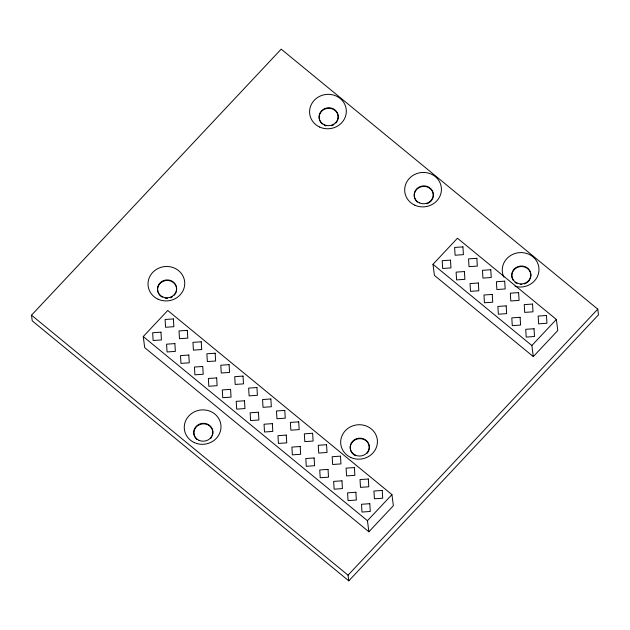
<?xml version="1.0" encoding="UTF-8"?>
<svg xmlns="http://www.w3.org/2000/svg" width="630" height="630" viewBox="0 0 630 630"><rect width="100%" height="100%" fill="white"/><g stroke="black" fill="none" stroke-linecap="round" stroke-linejoin="round"><path stroke-width="0.94" d="M31.5 315.189L281.208 49.148L597.76 309.141L598.5 314.811L348.792 580.852L32.24 320.859L31.5 315.189L348.051 575.182L348.792 580.852M143.254 336.562L167.737 310.48L391.931 494.613L393.364 505.701L368.889 531.783L144.695 347.65L143.254 336.562L367.447 520.695L368.889 531.783M432.975 264.309L457.459 238.227L556.345 319.441L557.786 330.529L533.303 356.611L434.416 275.397L432.975 264.309L531.862 345.523L533.303 356.611M367.447 520.695L391.931 494.613M531.862 345.523L556.345 319.441M348.051 575.182L597.76 309.141M503.866 277.137A18.396 17.207 -7.4 0 1 517.364 252.906A18.396 17.207 -7.4 0 1 538.957 270.64A18.396 17.207 -7.4 0 1 515.017 286.296M196.993 439.551A9.568 8.946 -7.4 0 1 195.544 427.746A9.568 8.946 -7.4 0 1 207.916 424.825A9.568 8.946 -7.4 0 1 212.231 435.952M211.483 437.362A9.568 8.946 -7.4 0 1 210.491 438.63M353.422 454.403A9.568 8.946 -7.4 0 1 356.8 439.165A9.568 8.946 -7.4 0 1 369.141 449.3M368.936 450.056A9.568 8.946 -7.4 0 1 366.912 453.474M355.477 455.687A9.568 8.946 -7.4 0 1 354.06 454.884M320.702 122.267A9.568 8.946 -7.4 0 1 328.151 108.297A9.568 8.946 -7.4 0 1 337.223 121.125M336.814 121.811A9.568 8.946 -7.4 0 1 335.814 123.078M333.924 124.638A9.568 8.946 -7.4 0 1 331.679 125.685M325.938 125.85A9.568 8.946 -7.4 0 1 324.387 125.291M322.324 124.008A9.568 8.946 -7.4 0 1 321.182 122.889M162.083 297.069A9.568 8.946 -7.4 0 1 159.296 284.35A9.568 8.946 -7.4 0 1 173.053 282.264A9.568 8.946 -7.4 0 1 174.242 295.226M172.352 296.785A9.568 8.946 -7.4 0 1 170.1 297.832M167.651 298.305A9.568 8.946 -7.4 0 1 165.162 298.171M415.8 200.379A9.568 8.946 -7.4 0 1 421.612 186.653A9.568 8.946 -7.4 0 1 433.283 196.245M433.149 197.017A9.568 8.946 -7.4 0 1 432.322 199.237M431.92 199.923A9.568 8.946 -7.4 0 1 426.786 203.797M417.43 202.12A9.568 8.946 -7.4 0 1 416.288 201.001M513.371 280.515A9.568 8.946 -7.4 0 1 520.829 266.545A9.568 8.946 -7.4 0 1 529.893 279.373M529.484 280.059A9.568 8.946 -7.4 0 1 527.271 282.421M526.601 282.886A9.568 8.946 -7.4 0 1 524.349 283.933M521.9 284.413A9.568 8.946 -7.4 0 1 520.23 284.39M516.332 283.169A9.568 8.946 -7.4 0 1 515.001 282.256M462.932 246.873L454.632 247.448L455.096 255.221L463.397 254.646L462.932 246.873M450.497 260.127L442.189 260.694L442.662 268.474L450.962 267.9L450.497 260.127M476.855 258.308L468.555 258.883L469.019 266.655L477.32 266.08L476.855 258.308M464.42 271.561L456.112 272.128L456.585 279.909L464.885 279.334L464.42 271.561M490.778 269.742L482.478 270.317L482.942 278.09L491.242 277.523L490.778 269.742M478.343 282.996L470.035 283.563L470.508 291.343L478.808 290.769L478.343 282.996M504.701 281.177L496.401 281.752L496.865 289.524L505.166 288.957L504.701 281.177M492.258 294.43L483.958 295.005L484.431 302.778L492.731 302.203L492.258 294.43M518.624 292.611L510.316 293.186L510.788 300.959L519.088 300.392L518.624 292.611M173.4 318.922L165.099 319.489L165.572 327.261L173.872 326.694L173.4 318.922M506.181 305.865L497.881 306.44L498.354 314.212L506.654 313.638L506.181 305.865M532.547 304.054L524.239 304.621L524.711 312.393L533.011 311.826L532.547 304.054M160.965 332.168L152.665 332.742L153.129 340.515L161.438 339.94L160.965 332.168M187.323 330.356L179.022 330.923L179.495 338.704L187.795 338.129L187.323 330.356M520.104 317.3L511.804 317.874L512.277 325.647L520.577 325.072L520.104 317.3M546.47 315.488L538.162 316.055L538.634 323.836L546.934 323.261L546.47 315.488M174.888 343.602L166.588 344.177L167.052 351.95L175.361 351.382L174.888 343.602M201.246 341.791L192.945 342.358L193.418 350.138L201.718 349.563L201.246 341.791M534.027 328.734L525.727 329.309L526.2 337.082L534.5 336.507L534.027 328.734M188.811 355.036L180.511 355.611L180.975 363.384L189.284 362.817L188.811 355.036M215.169 353.225L206.868 353.792L207.341 361.573L215.641 360.998L215.169 353.225M202.734 366.471L194.434 367.046L194.898 374.818L203.207 374.252L202.734 366.471M229.092 364.66L220.791 365.235L221.264 373.007L229.564 372.432L229.092 364.66M216.657 377.913L208.357 378.48L208.821 386.253L217.13 385.686L216.657 377.913M243.015 376.094L234.714 376.669L235.187 384.442L243.487 383.867L243.015 376.094M230.58 389.348L222.28 389.915L222.744 397.688L231.052 397.12L230.58 389.348M256.938 387.529L248.637 388.104L249.11 395.876L257.41 395.301L256.938 387.529M244.503 400.782L236.203 401.349L236.667 409.13L244.975 408.555L244.503 400.782M270.861 398.963L262.56 399.538L263.033 407.311L271.333 406.744L270.861 398.963M258.426 412.217L250.126 412.784L250.59 420.564L258.899 419.99L258.426 412.217M284.784 410.398L276.483 410.973L276.948 418.745L285.256 418.178L284.784 410.398M272.349 423.651L264.049 424.218L264.513 431.999L272.814 431.424L272.349 423.651M298.707 421.832L290.406 422.407L290.871 430.18L299.179 429.613L298.707 421.832M286.272 435.086L277.972 435.661L278.436 443.433L286.737 442.858L286.272 435.086M312.63 433.275L304.329 433.842L304.794 441.614L313.102 441.047L312.63 433.275M300.195 446.52L291.895 447.095L292.359 454.868L300.66 454.293L300.195 446.52M326.553 444.709L318.252 445.276L318.717 453.057L327.025 452.482L326.553 444.709M314.118 457.955L305.818 458.53L306.282 466.302L314.583 465.727L314.118 457.955M340.476 456.144L332.175 456.711L332.64 464.491L340.948 463.916L340.476 456.144M328.041 469.389L319.741 469.964L320.205 477.737L328.506 477.17L328.041 469.389M354.399 467.578L346.098 468.145L346.563 475.926L354.871 475.351L354.399 467.578M341.964 480.824L333.664 481.399L334.128 489.171L342.429 488.604L341.964 480.824M368.322 479.013L360.021 479.587L360.486 487.36L368.794 486.785L368.322 479.013M355.887 492.258L347.587 492.833L348.051 500.606L356.352 500.039L355.887 492.258M382.245 490.447L373.944 491.022L374.409 498.795L382.717 498.22L382.245 490.447M369.81 503.701L361.51 504.268L361.974 512.04L370.275 511.473L369.81 503.701M158.099 299.211A18.396 17.207 -7.4 0 0 184.724 282.437A18.396 17.207 -7.4 0 0 156.311 269.451A18.396 17.207 -7.4 0 0 158.099 299.211M194.347 442.606A18.396 17.207 -7.4 0 0 220.973 425.833A18.396 17.207 -7.4 0 0 192.56 412.855A18.396 17.207 -7.4 0 0 194.347 442.606M319.678 127.063A18.396 17.207 -7.4 0 0 346.303 110.289A18.396 17.207 -7.4 0 0 317.882 97.311A18.396 17.207 -7.4 0 0 319.678 127.063M414.776 205.175A18.396 17.207 -7.4 0 0 441.402 188.401A18.396 17.207 -7.4 0 0 412.989 175.416A18.396 17.207 -7.4 0 0 414.776 205.175M350.768 457.459A18.396 17.207 -7.4 0 0 377.394 440.685A18.396 17.207 -7.4 0 0 348.981 427.699A18.396 17.207 -7.4 0 0 350.768 457.459M162.745 296.927A9.568 8.946 -7.4 0 0 176.589 288.201A9.568 8.946 -7.4 0 0 161.808 281.452A9.568 8.946 -7.4 0 0 162.745 296.927M198.993 440.323A9.568 8.946 -7.4 0 0 212.838 431.597A9.568 8.946 -7.4 0 0 198.056 424.848A9.568 8.946 -7.4 0 0 198.993 440.323M355.414 455.167A9.568 8.946 -7.4 0 0 369.259 446.449A9.568 8.946 -7.4 0 0 354.485 439.701A9.568 8.946 -7.4 0 0 355.414 455.167M324.316 124.779A9.568 8.946 -7.4 0 0 338.16 116.054A9.568 8.946 -7.4 0 0 323.387 109.305A9.568 8.946 -7.4 0 0 324.316 124.779M419.423 202.891A9.568 8.946 -7.4 0 0 433.267 194.166A9.568 8.946 -7.4 0 0 418.493 187.417A9.568 8.946 -7.4 0 0 419.423 202.891M516.994 283.027A9.568 8.946 -7.4 0 0 530.838 274.302A9.568 8.946 -7.4 0 0 516.057 267.553A9.568 8.946 -7.4 0 0 516.994 283.027"/></g></svg>
